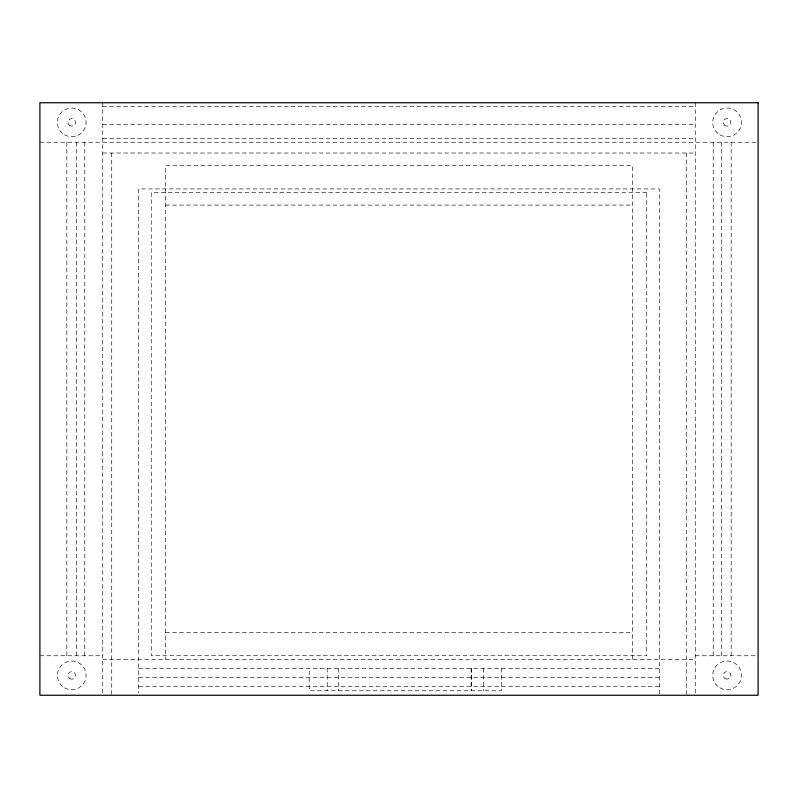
<?xml version="1.0" encoding="UTF-8"?>
<svg xmlns="http://www.w3.org/2000/svg" width="798" height="798" viewBox="0 0 798 798"><rect width="100%" height="100%" fill="white"/><g stroke="black" fill="none" stroke-linecap="round" stroke-linejoin="round"><path stroke-width="0.6" stroke-dasharray="3.99 2.99" d="M102.743 106.334L695.258 106.334M102.743 124.288L695.258 124.288M102.743 138.653L695.258 138.653M39.9 142.244L758.1 142.244M102.743 153.017L695.258 153.017M165.585 205.086L632.415 205.086M165.585 632.415L632.415 632.415M39.9 655.756L102.743 655.756M695.258 655.756L758.1 655.756M102.743 659.348L695.258 659.348M138.653 668.325L659.348 668.325M138.653 677.303L659.348 677.303M138.653 686.28L659.348 686.28M731.168 142.244L731.168 655.756M721.472 142.244L721.472 655.756M713.213 142.244L713.213 655.756M695.258 102.743L695.258 695.258M686.28 153.017L686.28 695.258M659.348 694.14L659.348 188.927L138.653 188.927L138.653 693.013M632.415 659.348L632.415 165.585L165.585 165.585L165.585 659.348M501.344 668.325L501.344 690.769L309.225 690.769L309.225 668.325M483.389 668.325L483.389 690.769M471.688 668.325L471.688 690.769M471.129 668.325L471.129 690.769M338.561 668.325L338.561 690.769M327.18 668.325L327.18 690.769M111.72 153.017L111.72 695.258M102.743 102.743L102.743 695.258M84.788 142.244L84.788 655.756M76.528 142.244L76.528 655.756M66.833 142.244L66.833 655.756M646.749 192.547L151.251 192.547L151.251 655.727L646.749 655.727L646.749 192.547M69.845 678.639A3.761 3.761 0 0 0 75.491 675.377A3.761 3.761 0 0 0 69.845 672.125A3.761 3.761 0 0 0 69.845 678.639M64.548 687.816A14.364 14.364 0 0 0 86.094 675.377A14.364 14.364 0 0 0 64.548 662.939A14.364 14.364 0 0 0 64.548 687.816M725.202 678.639A3.761 3.761 0 0 0 730.848 675.377A3.761 3.761 0 0 0 725.202 672.125A3.761 3.761 0 0 0 725.202 678.639M719.906 687.816A14.364 14.364 0 0 0 741.452 675.377A14.364 14.364 0 0 0 719.906 662.939A14.364 14.364 0 0 0 719.906 687.816M69.067 125.027A3.761 3.761 0 0 0 75.361 123.341A3.761 3.761 0 0 0 70.753 118.732A3.761 3.761 0 0 0 69.067 125.027M64.548 134.802A14.364 14.364 0 0 0 86.094 122.363A14.364 14.364 0 0 0 64.548 109.925A14.364 14.364 0 0 0 64.548 134.802M724.424 125.027A3.761 3.761 0 0 0 730.719 123.341A3.761 3.761 0 0 0 726.11 118.732A3.761 3.761 0 0 0 724.424 125.027M719.906 134.802A14.364 14.364 0 0 0 741.452 122.363A14.364 14.364 0 0 0 719.906 109.925A14.364 14.364 0 0 0 719.906 134.802"/><path stroke-width="1.2" d="M758.1 102.743L39.9 102.743L39.9 695.258L758.1 695.258L758.1 102.743"/></g></svg>
